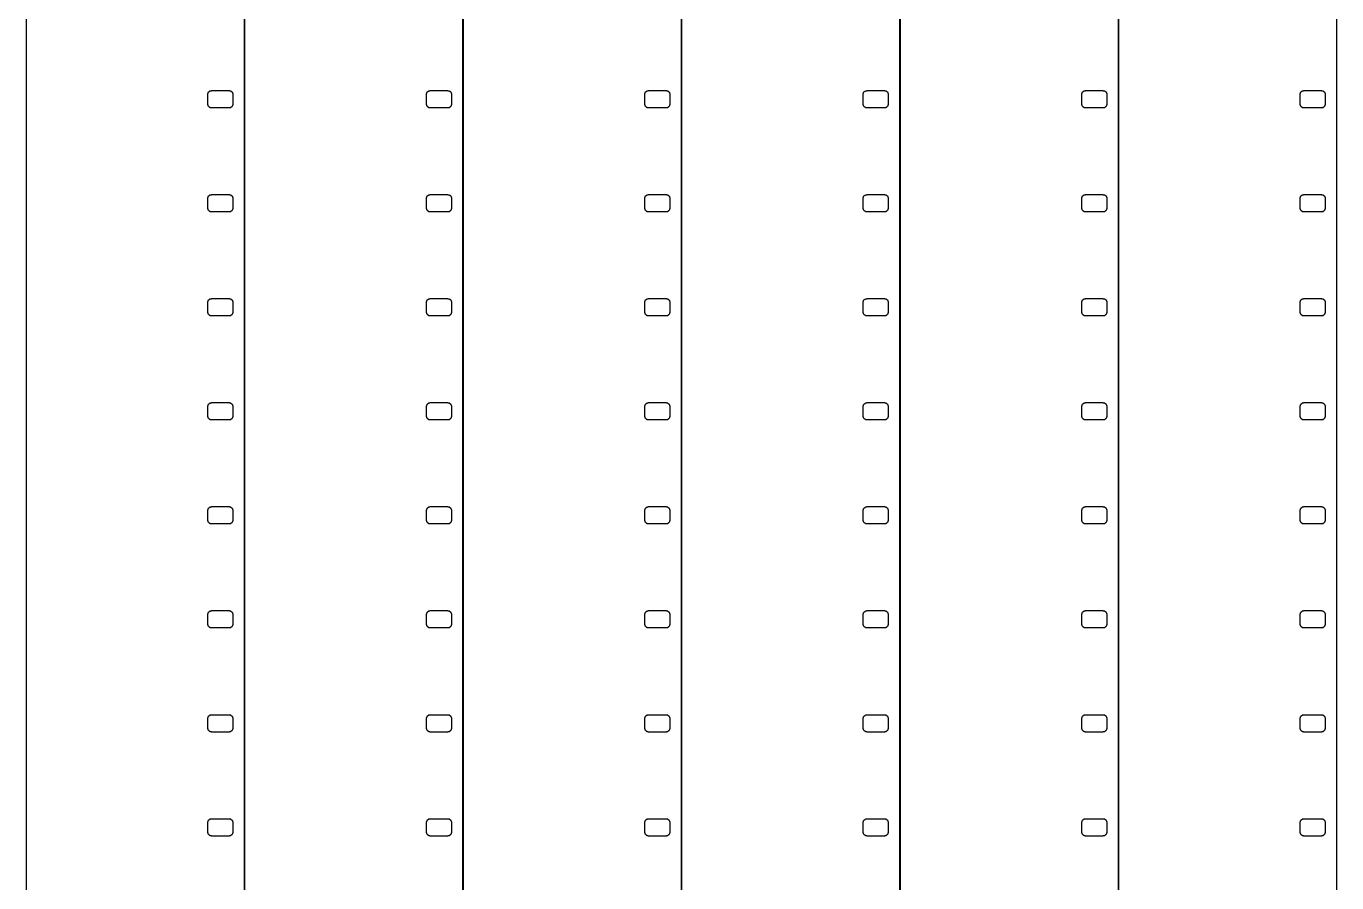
# Model space of a CAD drawing. Header units: metres. Extents: x -8 to 184, y -125 to 125.
# Drawn here: x -8 to 88, y 0 to 62.7 of the extents above; entities that cross this region are included whole.
import ezdxf

# ---------------------------------------------------------------- set-up
doc = ezdxf.new("R2010")
doc.units = ezdxf.units.M

msp = doc.modelspace()

# ---------------------------------------------------------------- linework, layer by layer
for p, q in [((-8, 125.482), (-8, -125.482)), ((8, -125.482), (8, 125.482)), ((8.00999, 125.482), (8.00999, -125.482)), ((24.01, -125.482), (24.01, 125.482)), ((24.02, 125.482), (24.02, -125.482)), ((40.02, -125.482), (40.02, 125.482)), ((40.03, 125.482), (40.03, -125.482)), ((56.03, -125.482), (56.03, 125.482)), ((56.04, 125.482), (56.04, -125.482)), ((72.04, -125.482), (72.04, 125.482)), ((72.05, 125.482), (72.05, -125.482)), ((88.05, -125.482), (88.05, 125.482)), ((5.321, 57.7825), (5.36874, 57.9294)), ((5.321, 57.0125), (5.321, 57.7825)), ((5.36874, 57.9294), (5.49374, 58.0203)), ((5.49374, 58.0203), (5.571, 58.0203)), ((5.571, 58.0203), (5.571, 58.0325)), ((5.571, 58.0325), (6.89999, 58.0325)), ((6.89999, 58.0325), (6.89999, 58.0203)), ((6.89999, 58.0203), (6.97725, 58.0203)), ((6.97725, 58.0203), (7.10225, 57.9294)), ((7.10225, 57.9294), (7.14999, 57.7825)), ((7.14999, 57.7825), (7.14999, 57.0125)), ((21.331, 57.7825), (21.3787, 57.9294)), ((21.331, 57.0125), (21.331, 57.7825)), ((21.3787, 57.9294), (21.5037, 58.0203)), ((21.5037, 58.0203), (21.581, 58.0203)), ((21.581, 58.0203), (21.581, 58.0325)), ((21.581, 58.0325), (22.91, 58.0325)), ((22.91, 58.0325), (22.91, 58.0203)), ((22.91, 58.0203), (22.9872, 58.0203)), ((22.9872, 58.0203), (23.1122, 57.9294)), ((23.1122, 57.9294), (23.16, 57.7825)), ((23.16, 57.7825), (23.16, 57.0125)), ((37.341, 57.7825), (37.3887, 57.9294)), ((37.341, 57.0125), (37.341, 57.7825)), ((37.3887, 57.9294), (37.5137, 58.0203)), ((37.5137, 58.0203), (37.591, 58.0203)), ((37.591, 58.0203), (37.591, 58.0325)), ((37.591, 58.0325), (38.92, 58.0325)), ((38.92, 58.0325), (38.92, 58.0203)), ((38.92, 58.0203), (38.9973, 58.0203)), ((38.9973, 58.0203), (39.1223, 57.9294)), ((39.1223, 57.9294), (39.17, 57.7825)), ((39.17, 57.7825), (39.17, 57.0125)), ((53.351, 57.7825), (53.3987, 57.9294)), ((53.351, 57.0125), (53.351, 57.7825)), ((53.3987, 57.9294), (53.5237, 58.0203)), ((53.5237, 58.0203), (53.601, 58.0203)), ((53.601, 58.0203), (53.601, 58.0325)), ((53.601, 58.0325), (54.93, 58.0325)), ((54.93, 58.0325), (54.93, 58.0203)), ((54.93, 58.0203), (55.0072, 58.0203)), ((55.0072, 58.0203), (55.1322, 57.9294)), ((55.1322, 57.9294), (55.18, 57.7825)), ((55.18, 57.7825), (55.18, 57.0125)), ((69.361, 57.7825), (69.4087, 57.9294)), ((69.361, 57.0125), (69.361, 57.7825)), ((69.4087, 57.9294), (69.5337, 58.0203)), ((69.5337, 58.0203), (69.611, 58.0203)), ((69.611, 58.0203), (69.611, 58.0325)), ((69.611, 58.0325), (70.94, 58.0325)), ((70.94, 58.0325), (70.94, 58.0203)), ((70.94, 58.0203), (71.0172, 58.0203)), ((71.0172, 58.0203), (71.1422, 57.9294)), ((71.1422, 57.9294), (71.19, 57.7825)), ((71.19, 57.7825), (71.19, 57.0125)), ((85.371, 57.7825), (85.4187, 57.9294)), ((85.371, 57.0125), (85.371, 57.7825)), ((85.4187, 57.9294), (85.5437, 58.0203)), ((85.5437, 58.0203), (85.621, 58.0203)), ((85.621, 58.0203), (85.621, 58.0325)), ((85.621, 58.0325), (86.95, 58.0325)), ((86.95, 58.0325), (86.95, 58.0203)), ((86.95, 58.0203), (87.0273, 58.0203)), ((87.0273, 58.0203), (87.1523, 57.9294)), ((87.1523, 57.9294), (87.2, 57.7825)), ((87.2, 57.7825), (87.2, 57.0125)), ((5.36874, 56.8656), (5.321, 57.0125)), ((5.49374, 56.7747), (5.36874, 56.8656)), ((5.571, 56.7747), (5.49374, 56.7747)), ((5.571, 56.7625), (5.571, 56.7747)), ((6.89999, 56.7625), (5.571, 56.7625)), ((6.97725, 56.7747), (6.89999, 56.7747)), ((6.89999, 56.7747), (6.89999, 56.7625)), ((7.10225, 56.8656), (6.97725, 56.7747)), ((7.14999, 57.0125), (7.10225, 56.8656)), ((21.3787, 56.8656), (21.331, 57.0125)), ((21.5037, 56.7747), (21.3787, 56.8656)), ((21.581, 56.7747), (21.5037, 56.7747)), ((21.581, 56.7625), (21.581, 56.7747)), ((22.91, 56.7625), (21.581, 56.7625)), ((22.9872, 56.7747), (22.91, 56.7747)), ((22.91, 56.7747), (22.91, 56.7625)), ((23.1122, 56.8656), (22.9872, 56.7747)), ((23.16, 57.0125), (23.1122, 56.8656)), ((37.3887, 56.8656), (37.341, 57.0125)), ((37.5137, 56.7747), (37.3887, 56.8656)), ((37.591, 56.7747), (37.5137, 56.7747)), ((37.591, 56.7625), (37.591, 56.7747)), ((38.92, 56.7625), (37.591, 56.7625)), ((38.9973, 56.7747), (38.92, 56.7747)), ((38.92, 56.7747), (38.92, 56.7625)), ((39.1223, 56.8656), (38.9973, 56.7747)), ((39.17, 57.0125), (39.1223, 56.8656)), ((53.3987, 56.8656), (53.351, 57.0125)), ((53.5237, 56.7747), (53.3987, 56.8656)), ((53.601, 56.7747), (53.5237, 56.7747)), ((53.601, 56.7625), (53.601, 56.7747)), ((54.93, 56.7625), (53.601, 56.7625)), ((55.0072, 56.7747), (54.93, 56.7747)), ((54.93, 56.7747), (54.93, 56.7625)), ((55.1322, 56.8656), (55.0072, 56.7747)), ((55.18, 57.0125), (55.1322, 56.8656)), ((69.4087, 56.8656), (69.361, 57.0125)), ((69.5337, 56.7747), (69.4087, 56.8656)), ((69.611, 56.7747), (69.5337, 56.7747)), ((69.611, 56.7625), (69.611, 56.7747)), ((70.94, 56.7625), (69.611, 56.7625)), ((71.0172, 56.7747), (70.94, 56.7747)), ((70.94, 56.7747), (70.94, 56.7625)), ((71.1422, 56.8656), (71.0172, 56.7747)), ((71.19, 57.0125), (71.1422, 56.8656)), ((85.4187, 56.8656), (85.371, 57.0125)), ((85.5437, 56.7747), (85.4187, 56.8656)), ((85.621, 56.7747), (85.5437, 56.7747)), ((85.621, 56.7625), (85.621, 56.7747)), ((86.95, 56.7625), (85.621, 56.7625)), ((87.0273, 56.7747), (86.95, 56.7747)), ((86.95, 56.7747), (86.95, 56.7625)), ((87.1523, 56.8656), (87.0273, 56.7747)), ((87.2, 57.0125), (87.1523, 56.8656)), ((5.321, 50.1625), (5.36874, 50.3094)), ((5.321, 49.3925), (5.321, 50.1625)), ((5.36874, 50.3094), (5.49374, 50.4003)), ((5.49374, 50.4003), (5.571, 50.4003)), ((5.571, 50.4003), (5.571, 50.4125)), ((5.571, 50.4125), (6.89999, 50.4125)), ((6.89999, 50.4125), (6.89999, 50.4003)), ((6.89999, 50.4003), (6.97725, 50.4003)), ((6.97725, 50.4003), (7.10225, 50.3094)), ((7.10225, 50.3094), (7.14999, 50.1625)), ((7.14999, 50.1625), (7.14999, 49.3925)), ((21.331, 50.1625), (21.3787, 50.3094)), ((21.331, 49.3925), (21.331, 50.1625)), ((21.3787, 50.3094), (21.5037, 50.4003)), ((21.5037, 50.4003), (21.581, 50.4003)), ((21.581, 50.4003), (21.581, 50.4125)), ((21.581, 50.4125), (22.91, 50.4125)), ((22.91, 50.4125), (22.91, 50.4003)), ((22.91, 50.4003), (22.9872, 50.4003)), ((22.9872, 50.4003), (23.1122, 50.3094)), ((23.1122, 50.3094), (23.16, 50.1625)), ((23.16, 50.1625), (23.16, 49.3925)), ((37.341, 50.1625), (37.3887, 50.3094)), ((37.341, 49.3925), (37.341, 50.1625)), ((37.3887, 50.3094), (37.5137, 50.4003)), ((37.5137, 50.4003), (37.591, 50.4003)), ((37.591, 50.4003), (37.591, 50.4125)), ((37.591, 50.4125), (38.92, 50.4125)), ((38.92, 50.4125), (38.92, 50.4003)), ((38.92, 50.4003), (38.9973, 50.4003)), ((38.9973, 50.4003), (39.1223, 50.3094)), ((39.1223, 50.3094), (39.17, 50.1625)), ((39.17, 50.1625), (39.17, 49.3925)), ((53.351, 50.1625), (53.3987, 50.3094)), ((53.351, 49.3925), (53.351, 50.1625)), ((53.3987, 50.3094), (53.5237, 50.4003)), ((53.5237, 50.4003), (53.601, 50.4003)), ((53.601, 50.4003), (53.601, 50.4125)), ((53.601, 50.4125), (54.93, 50.4125)), ((54.93, 50.4125), (54.93, 50.4003)), ((54.93, 50.4003), (55.0072, 50.4003)), ((55.0072, 50.4003), (55.1322, 50.3094)), ((55.1322, 50.3094), (55.18, 50.1625)), ((55.18, 50.1625), (55.18, 49.3925)), ((69.361, 50.1625), (69.4087, 50.3094)), ((69.361, 49.3925), (69.361, 50.1625)), ((69.4087, 50.3094), (69.5337, 50.4003)), ((69.5337, 50.4003), (69.611, 50.4003)), ((69.611, 50.4003), (69.611, 50.4125)), ((69.611, 50.4125), (70.94, 50.4125)), ((70.94, 50.4125), (70.94, 50.4003)), ((70.94, 50.4003), (71.0172, 50.4003)), ((71.0172, 50.4003), (71.1422, 50.3094)), ((71.1422, 50.3094), (71.19, 50.1625)), ((71.19, 50.1625), (71.19, 49.3925)), ((85.371, 50.1625), (85.4187, 50.3094)), ((85.371, 49.3925), (85.371, 50.1625)), ((85.4187, 50.3094), (85.5437, 50.4003)), ((85.5437, 50.4003), (85.621, 50.4003)), ((85.621, 50.4003), (85.621, 50.4125)), ((85.621, 50.4125), (86.95, 50.4125)), ((86.95, 50.4125), (86.95, 50.4003)), ((86.95, 50.4003), (87.0273, 50.4003)), ((87.0273, 50.4003), (87.1523, 50.3094)), ((87.1523, 50.3094), (87.2, 50.1625)), ((87.2, 50.1625), (87.2, 49.3925)), ((5.36874, 49.2455), (5.321, 49.3925)), ((5.49374, 49.1547), (5.36874, 49.2455)), ((5.571, 49.1547), (5.49374, 49.1547)), ((5.571, 49.1425), (5.571, 49.1547)), ((6.89999, 49.1425), (5.571, 49.1425)), ((6.97725, 49.1547), (6.89999, 49.1547)), ((6.89999, 49.1547), (6.89999, 49.1425)), ((7.10225, 49.2455), (6.97725, 49.1547)), ((7.14999, 49.3925), (7.10225, 49.2455)), ((21.3787, 49.2455), (21.331, 49.3925)), ((21.5037, 49.1547), (21.3787, 49.2455)), ((21.581, 49.1547), (21.5037, 49.1547)), ((21.581, 49.1425), (21.581, 49.1547)), ((22.91, 49.1425), (21.581, 49.1425)), ((22.9872, 49.1547), (22.91, 49.1547)), ((22.91, 49.1547), (22.91, 49.1425)), ((23.1122, 49.2455), (22.9872, 49.1547)), ((23.16, 49.3925), (23.1122, 49.2455)), ((37.3887, 49.2455), (37.341, 49.3925)), ((37.5137, 49.1547), (37.3887, 49.2455)), ((37.591, 49.1547), (37.5137, 49.1547)), ((37.591, 49.1425), (37.591, 49.1547)), ((38.92, 49.1425), (37.591, 49.1425)), ((38.9973, 49.1547), (38.92, 49.1547)), ((38.92, 49.1547), (38.92, 49.1425)), ((39.1223, 49.2455), (38.9973, 49.1547)), ((39.17, 49.3925), (39.1223, 49.2455)), ((53.3987, 49.2455), (53.351, 49.3925)), ((53.5237, 49.1547), (53.3987, 49.2455)), ((53.601, 49.1547), (53.5237, 49.1547)), ((53.601, 49.1425), (53.601, 49.1547)), ((54.93, 49.1425), (53.601, 49.1425)), ((55.0072, 49.1547), (54.93, 49.1547)), ((54.93, 49.1547), (54.93, 49.1425)), ((55.1322, 49.2455), (55.0072, 49.1547)), ((55.18, 49.3925), (55.1322, 49.2455)), ((69.4087, 49.2455), (69.361, 49.3925)), ((69.5337, 49.1547), (69.4087, 49.2455)), ((69.611, 49.1547), (69.5337, 49.1547)), ((69.611, 49.1425), (69.611, 49.1547)), ((70.94, 49.1425), (69.611, 49.1425)), ((71.0172, 49.1547), (70.94, 49.1547)), ((70.94, 49.1547), (70.94, 49.1425)), ((71.1422, 49.2455), (71.0172, 49.1547)), ((71.19, 49.3925), (71.1422, 49.2455)), ((85.4187, 49.2455), (85.371, 49.3925)), ((85.5437, 49.1547), (85.4187, 49.2455)), ((85.621, 49.1547), (85.5437, 49.1547)), ((85.621, 49.1425), (85.621, 49.1547)), ((86.95, 49.1425), (85.621, 49.1425)), ((87.0273, 49.1547), (86.95, 49.1547)), ((86.95, 49.1547), (86.95, 49.1425)), ((87.1523, 49.2455), (87.0273, 49.1547)), ((87.2, 49.3925), (87.1523, 49.2455)), ((5.321, 42.5425), (5.36874, 42.6894)), ((5.321, 41.7725), (5.321, 42.5425)), ((5.36874, 42.6894), (5.49374, 42.7803)), ((5.49374, 42.7803), (5.571, 42.7803)), ((5.571, 42.7803), (5.571, 42.7925)), ((5.571, 42.7925), (6.89999, 42.7925)), ((6.89999, 42.7925), (6.89999, 42.7803)), ((6.89999, 42.7803), (6.97725, 42.7803)), ((6.97725, 42.7803), (7.10225, 42.6894)), ((7.10225, 42.6894), (7.14999, 42.5425)), ((7.14999, 42.5425), (7.14999, 41.7725)), ((21.331, 42.5425), (21.3787, 42.6894)), ((21.331, 41.7725), (21.331, 42.5425)), ((21.3787, 42.6894), (21.5037, 42.7803)), ((21.5037, 42.7803), (21.581, 42.7803)), ((21.581, 42.7803), (21.581, 42.7925)), ((21.581, 42.7925), (22.91, 42.7925)), ((22.91, 42.7925), (22.91, 42.7803)), ((22.91, 42.7803), (22.9872, 42.7803)), ((22.9872, 42.7803), (23.1122, 42.6894)), ((23.1122, 42.6894), (23.16, 42.5425)), ((23.16, 42.5425), (23.16, 41.7725)), ((37.341, 42.5425), (37.3887, 42.6894)), ((37.341, 41.7725), (37.341, 42.5425)), ((37.3887, 42.6894), (37.5137, 42.7803)), ((37.5137, 42.7803), (37.591, 42.7803)), ((37.591, 42.7803), (37.591, 42.7925)), ((37.591, 42.7925), (38.92, 42.7925)), ((38.92, 42.7925), (38.92, 42.7803)), ((38.92, 42.7803), (38.9973, 42.7803)), ((38.9973, 42.7803), (39.1223, 42.6894)), ((39.1223, 42.6894), (39.17, 42.5425)), ((39.17, 42.5425), (39.17, 41.7725)), ((53.351, 42.5425), (53.3987, 42.6894)), ((53.351, 41.7725), (53.351, 42.5425)), ((53.3987, 42.6894), (53.5237, 42.7803)), ((53.5237, 42.7803), (53.601, 42.7803)), ((53.601, 42.7803), (53.601, 42.7925)), ((53.601, 42.7925), (54.93, 42.7925)), ((54.93, 42.7925), (54.93, 42.7803)), ((54.93, 42.7803), (55.0072, 42.7803)), ((55.0072, 42.7803), (55.1322, 42.6894)), ((55.1322, 42.6894), (55.18, 42.5425)), ((55.18, 42.5425), (55.18, 41.7725)), ((69.361, 42.5425), (69.4087, 42.6894)), ((69.361, 41.7725), (69.361, 42.5425)), ((69.4087, 42.6894), (69.5337, 42.7803)), ((69.5337, 42.7803), (69.611, 42.7803)), ((69.611, 42.7803), (69.611, 42.7925)), ((69.611, 42.7925), (70.94, 42.7925)), ((70.94, 42.7925), (70.94, 42.7803)), ((70.94, 42.7803), (71.0172, 42.7803)), ((71.0172, 42.7803), (71.1422, 42.6894)), ((71.1422, 42.6894), (71.19, 42.5425)), ((71.19, 42.5425), (71.19, 41.7725)), ((85.371, 42.5425), (85.4187, 42.6894)), ((85.371, 41.7725), (85.371, 42.5425)), ((85.4187, 42.6894), (85.5437, 42.7803)), ((85.5437, 42.7803), (85.621, 42.7803)), ((85.621, 42.7803), (85.621, 42.7925)), ((85.621, 42.7925), (86.95, 42.7925)), ((86.95, 42.7925), (86.95, 42.7803)), ((86.95, 42.7803), (87.0273, 42.7803)), ((87.0273, 42.7803), (87.1523, 42.6894)), ((87.1523, 42.6894), (87.2, 42.5425)), ((87.2, 42.5425), (87.2, 41.7725)), ((5.36874, 41.6255), (5.321, 41.7725)), ((5.49374, 41.5347), (5.36874, 41.6255)), ((5.571, 41.5347), (5.49374, 41.5347)), ((5.571, 41.5225), (5.571, 41.5347)), ((6.89999, 41.5225), (5.571, 41.5225)), ((6.97725, 41.5347), (6.89999, 41.5347)), ((6.89999, 41.5347), (6.89999, 41.5225)), ((7.10225, 41.6255), (6.97725, 41.5347)), ((7.14999, 41.7725), (7.10225, 41.6255)), ((21.3787, 41.6255), (21.331, 41.7725)), ((21.5037, 41.5347), (21.3787, 41.6255)), ((21.581, 41.5347), (21.5037, 41.5347)), ((21.581, 41.5225), (21.581, 41.5347)), ((22.91, 41.5225), (21.581, 41.5225)), ((22.9872, 41.5347), (22.91, 41.5347)), ((22.91, 41.5347), (22.91, 41.5225)), ((23.1122, 41.6255), (22.9872, 41.5347)), ((23.16, 41.7725), (23.1122, 41.6255)), ((37.3887, 41.6255), (37.341, 41.7725)), ((37.5137, 41.5347), (37.3887, 41.6255)), ((37.591, 41.5347), (37.5137, 41.5347)), ((37.591, 41.5225), (37.591, 41.5347)), ((38.92, 41.5225), (37.591, 41.5225)), ((38.9973, 41.5347), (38.92, 41.5347)), ((38.92, 41.5347), (38.92, 41.5225)), ((39.1223, 41.6255), (38.9973, 41.5347)), ((39.17, 41.7725), (39.1223, 41.6255)), ((53.3987, 41.6255), (53.351, 41.7725)), ((53.5237, 41.5347), (53.3987, 41.6255)), ((53.601, 41.5347), (53.5237, 41.5347)), ((53.601, 41.5225), (53.601, 41.5347)), ((54.93, 41.5225), (53.601, 41.5225)), ((55.0072, 41.5347), (54.93, 41.5347)), ((54.93, 41.5347), (54.93, 41.5225)), ((55.1322, 41.6255), (55.0072, 41.5347)), ((55.18, 41.7725), (55.1322, 41.6255)), ((69.4087, 41.6255), (69.361, 41.7725)), ((69.5337, 41.5347), (69.4087, 41.6255)), ((69.611, 41.5347), (69.5337, 41.5347)), ((69.611, 41.5225), (69.611, 41.5347)), ((70.94, 41.5225), (69.611, 41.5225)), ((71.0172, 41.5347), (70.94, 41.5347)), ((70.94, 41.5347), (70.94, 41.5225)), ((71.1422, 41.6255), (71.0172, 41.5347)), ((71.19, 41.7725), (71.1422, 41.6255)), ((85.4187, 41.6255), (85.371, 41.7725)), ((85.5437, 41.5347), (85.4187, 41.6255)), ((85.621, 41.5347), (85.5437, 41.5347)), ((85.621, 41.5225), (85.621, 41.5347)), ((86.95, 41.5225), (85.621, 41.5225)), ((87.0273, 41.5347), (86.95, 41.5347)), ((86.95, 41.5347), (86.95, 41.5225)), ((87.1523, 41.6255), (87.0273, 41.5347)), ((87.2, 41.7725), (87.1523, 41.6255)), ((5.321, 34.9225), (5.36874, 35.0694)), ((5.321, 34.1525), (5.321, 34.9225)), ((5.36874, 35.0694), (5.49374, 35.1603)), ((5.49374, 35.1603), (5.571, 35.1603)), ((5.571, 35.1603), (5.571, 35.1725)), ((5.571, 35.1725), (6.89999, 35.1725)), ((6.89999, 35.1725), (6.89999, 35.1603)), ((6.89999, 35.1603), (6.97725, 35.1603)), ((6.97725, 35.1603), (7.10225, 35.0694)), ((7.10225, 35.0694), (7.14999, 34.9225)), ((7.14999, 34.9225), (7.14999, 34.1525)), ((21.331, 34.9225), (21.3787, 35.0694)), ((21.331, 34.1525), (21.331, 34.9225)), ((21.3787, 35.0694), (21.5037, 35.1603)), ((21.5037, 35.1603), (21.581, 35.1603)), ((21.581, 35.1603), (21.581, 35.1725)), ((21.581, 35.1725), (22.91, 35.1725)), ((22.91, 35.1725), (22.91, 35.1603)), ((22.91, 35.1603), (22.9872, 35.1603)), ((22.9872, 35.1603), (23.1122, 35.0694)), ((23.1122, 35.0694), (23.16, 34.9225)), ((23.16, 34.9225), (23.16, 34.1525)), ((37.341, 34.9225), (37.3887, 35.0694)), ((37.341, 34.1525), (37.341, 34.9225)), ((37.3887, 35.0694), (37.5137, 35.1603)), ((37.5137, 35.1603), (37.591, 35.1603)), ((37.591, 35.1603), (37.591, 35.1725)), ((37.591, 35.1725), (38.92, 35.1725)), ((38.92, 35.1725), (38.92, 35.1603)), ((38.92, 35.1603), (38.9973, 35.1603)), ((38.9973, 35.1603), (39.1223, 35.0694)), ((39.1223, 35.0694), (39.17, 34.9225)), ((39.17, 34.9225), (39.17, 34.1525)), ((53.351, 34.9225), (53.3987, 35.0694)), ((53.351, 34.1525), (53.351, 34.9225)), ((53.3987, 35.0694), (53.5237, 35.1603)), ((53.5237, 35.1603), (53.601, 35.1603)), ((53.601, 35.1603), (53.601, 35.1725)), ((53.601, 35.1725), (54.93, 35.1725)), ((54.93, 35.1725), (54.93, 35.1603)), ((54.93, 35.1603), (55.0072, 35.1603)), ((55.0072, 35.1603), (55.1322, 35.0694)), ((55.1322, 35.0694), (55.18, 34.9225)), ((55.18, 34.9225), (55.18, 34.1525)), ((69.361, 34.9225), (69.4087, 35.0694)), ((69.361, 34.1525), (69.361, 34.9225)), ((69.4087, 35.0694), (69.5337, 35.1603)), ((69.5337, 35.1603), (69.611, 35.1603)), ((69.611, 35.1603), (69.611, 35.1725)), ((69.611, 35.1725), (70.94, 35.1725)), ((70.94, 35.1725), (70.94, 35.1603)), ((70.94, 35.1603), (71.0172, 35.1603)), ((71.0172, 35.1603), (71.1422, 35.0694)), ((71.1422, 35.0694), (71.19, 34.9225)), ((71.19, 34.9225), (71.19, 34.1525)), ((85.371, 34.9225), (85.4187, 35.0694)), ((85.371, 34.1525), (85.371, 34.9225)), ((85.4187, 35.0694), (85.5437, 35.1603)), ((85.5437, 35.1603), (85.621, 35.1603)), ((85.621, 35.1603), (85.621, 35.1725)), ((85.621, 35.1725), (86.95, 35.1725)), ((86.95, 35.1725), (86.95, 35.1603)), ((86.95, 35.1603), (87.0273, 35.1603)), ((87.0273, 35.1603), (87.1523, 35.0694)), ((87.1523, 35.0694), (87.2, 34.9225)), ((87.2, 34.9225), (87.2, 34.1525)), ((5.36874, 34.0056), (5.321, 34.1525)), ((5.49374, 33.9147), (5.36874, 34.0056)), ((5.571, 33.9147), (5.49374, 33.9147)), ((5.571, 33.9025), (5.571, 33.9147)), ((6.89999, 33.9025), (5.571, 33.9025)), ((6.97725, 33.9147), (6.89999, 33.9147)), ((6.89999, 33.9147), (6.89999, 33.9025)), ((7.10225, 34.0056), (6.97725, 33.9147)), ((7.14999, 34.1525), (7.10225, 34.0056)), ((21.3787, 34.0056), (21.331, 34.1525)), ((21.5037, 33.9147), (21.3787, 34.0056)), ((21.581, 33.9147), (21.5037, 33.9147)), ((21.581, 33.9025), (21.581, 33.9147)), ((22.91, 33.9025), (21.581, 33.9025)), ((22.9872, 33.9147), (22.91, 33.9147)), ((22.91, 33.9147), (22.91, 33.9025)), ((23.1122, 34.0056), (22.9872, 33.9147)), ((23.16, 34.1525), (23.1122, 34.0056)), ((37.3887, 34.0056), (37.341, 34.1525)), ((37.5137, 33.9147), (37.3887, 34.0056)), ((37.591, 33.9147), (37.5137, 33.9147)), ((37.591, 33.9025), (37.591, 33.9147)), ((38.92, 33.9025), (37.591, 33.9025)), ((38.9973, 33.9147), (38.92, 33.9147)), ((38.92, 33.9147), (38.92, 33.9025)), ((39.1223, 34.0056), (38.9973, 33.9147)), ((39.17, 34.1525), (39.1223, 34.0056)), ((53.3987, 34.0056), (53.351, 34.1525)), ((53.5237, 33.9147), (53.3987, 34.0056)), ((53.601, 33.9147), (53.5237, 33.9147)), ((53.601, 33.9025), (53.601, 33.9147)), ((54.93, 33.9025), (53.601, 33.9025)), ((55.0072, 33.9147), (54.93, 33.9147)), ((54.93, 33.9147), (54.93, 33.9025)), ((55.1322, 34.0056), (55.0072, 33.9147)), ((55.18, 34.1525), (55.1322, 34.0056)), ((69.4087, 34.0056), (69.361, 34.1525)), ((69.5337, 33.9147), (69.4087, 34.0056)), ((69.611, 33.9147), (69.5337, 33.9147)), ((69.611, 33.9025), (69.611, 33.9147)), ((70.94, 33.9025), (69.611, 33.9025)), ((71.0172, 33.9147), (70.94, 33.9147)), ((70.94, 33.9147), (70.94, 33.9025)), ((71.1422, 34.0056), (71.0172, 33.9147)), ((71.19, 34.1525), (71.1422, 34.0056)), ((85.4187, 34.0056), (85.371, 34.1525)), ((85.5437, 33.9147), (85.4187, 34.0056)), ((85.621, 33.9147), (85.5437, 33.9147)), ((85.621, 33.9025), (85.621, 33.9147)), ((86.95, 33.9025), (85.621, 33.9025)), ((87.0273, 33.9147), (86.95, 33.9147)), ((86.95, 33.9147), (86.95, 33.9025)), ((87.1523, 34.0056), (87.0273, 33.9147)), ((87.2, 34.1525), (87.1523, 34.0056)), ((5.321, 27.3025), (5.36874, 27.4494)), ((5.321, 26.5325), (5.321, 27.3025)), ((5.36874, 27.4494), (5.49374, 27.5403)), ((5.49374, 27.5403), (5.571, 27.5403)), ((5.571, 27.5403), (5.571, 27.5525)), ((5.571, 27.5525), (6.89999, 27.5525)), ((6.89999, 27.5525), (6.89999, 27.5403)), ((6.89999, 27.5403), (6.97725, 27.5403)), ((6.97725, 27.5403), (7.10225, 27.4494)), ((7.10225, 27.4494), (7.14999, 27.3025)), ((7.14999, 27.3025), (7.14999, 26.5325)), ((21.331, 27.3025), (21.3787, 27.4494)), ((21.331, 26.5325), (21.331, 27.3025)), ((21.3787, 27.4494), (21.5037, 27.5403)), ((21.5037, 27.5403), (21.581, 27.5403)), ((21.581, 27.5403), (21.581, 27.5525)), ((21.581, 27.5525), (22.91, 27.5525)), ((22.91, 27.5525), (22.91, 27.5403)), ((22.91, 27.5403), (22.9872, 27.5403)), ((22.9872, 27.5403), (23.1122, 27.4494)), ((23.1122, 27.4494), (23.16, 27.3025)), ((23.16, 27.3025), (23.16, 26.5325)), ((37.341, 27.3025), (37.3887, 27.4494)), ((37.341, 26.5325), (37.341, 27.3025)), ((37.3887, 27.4494), (37.5137, 27.5403)), ((37.5137, 27.5403), (37.591, 27.5403)), ((37.591, 27.5403), (37.591, 27.5525)), ((37.591, 27.5525), (38.92, 27.5525)), ((38.92, 27.5525), (38.92, 27.5403)), ((38.92, 27.5403), (38.9973, 27.5403)), ((38.9973, 27.5403), (39.1223, 27.4494)), ((39.1223, 27.4494), (39.17, 27.3025)), ((39.17, 27.3025), (39.17, 26.5325)), ((53.351, 27.3025), (53.3987, 27.4494)), ((53.351, 26.5325), (53.351, 27.3025)), ((53.3987, 27.4494), (53.5237, 27.5403)), ((53.5237, 27.5403), (53.601, 27.5403)), ((53.601, 27.5403), (53.601, 27.5525)), ((53.601, 27.5525), (54.93, 27.5525)), ((54.93, 27.5525), (54.93, 27.5403)), ((54.93, 27.5403), (55.0072, 27.5403)), ((55.0072, 27.5403), (55.1322, 27.4494)), ((55.1322, 27.4494), (55.18, 27.3025)), ((55.18, 27.3025), (55.18, 26.5325)), ((69.361, 27.3025), (69.4087, 27.4494)), ((69.361, 26.5325), (69.361, 27.3025)), ((69.4087, 27.4494), (69.5337, 27.5403)), ((69.5337, 27.5403), (69.611, 27.5403)), ((69.611, 27.5403), (69.611, 27.5525)), ((69.611, 27.5525), (70.94, 27.5525)), ((70.94, 27.5525), (70.94, 27.5403)), ((70.94, 27.5403), (71.0172, 27.5403)), ((71.0172, 27.5403), (71.1422, 27.4494)), ((71.1422, 27.4494), (71.19, 27.3025)), ((71.19, 27.3025), (71.19, 26.5325)), ((85.371, 27.3025), (85.4187, 27.4494)), ((85.371, 26.5325), (85.371, 27.3025)), ((85.4187, 27.4494), (85.5437, 27.5403)), ((85.5437, 27.5403), (85.621, 27.5403)), ((85.621, 27.5403), (85.621, 27.5525)), ((85.621, 27.5525), (86.95, 27.5525)), ((86.95, 27.5525), (86.95, 27.5403)), ((86.95, 27.5403), (87.0273, 27.5403)), ((87.0273, 27.5403), (87.1523, 27.4494)), ((87.1523, 27.4494), (87.2, 27.3025)), ((87.2, 27.3025), (87.2, 26.5325)), ((5.36874, 26.3855), (5.321, 26.5325)), ((5.49374, 26.2947), (5.36874, 26.3855)), ((5.571, 26.2947), (5.49374, 26.2947)), ((5.571, 26.2825), (5.571, 26.2947)), ((6.89999, 26.2825), (5.571, 26.2825)), ((6.97725, 26.2947), (6.89999, 26.2947)), ((6.89999, 26.2947), (6.89999, 26.2825)), ((7.10225, 26.3855), (6.97725, 26.2947)), ((7.14999, 26.5325), (7.10225, 26.3855)), ((21.3787, 26.3855), (21.331, 26.5325)), ((21.5037, 26.2947), (21.3787, 26.3855)), ((21.581, 26.2947), (21.5037, 26.2947)), ((21.581, 26.2825), (21.581, 26.2947)), ((22.91, 26.2825), (21.581, 26.2825)), ((22.9872, 26.2947), (22.91, 26.2947)), ((22.91, 26.2947), (22.91, 26.2825)), ((23.1122, 26.3855), (22.9872, 26.2947)), ((23.16, 26.5325), (23.1122, 26.3855)), ((37.3887, 26.3855), (37.341, 26.5325)), ((37.5137, 26.2947), (37.3887, 26.3855)), ((37.591, 26.2947), (37.5137, 26.2947)), ((37.591, 26.2825), (37.591, 26.2947)), ((38.92, 26.2825), (37.591, 26.2825)), ((38.9973, 26.2947), (38.92, 26.2947)), ((38.92, 26.2947), (38.92, 26.2825)), ((39.1223, 26.3855), (38.9973, 26.2947)), ((39.17, 26.5325), (39.1223, 26.3855)), ((53.3987, 26.3855), (53.351, 26.5325)), ((53.5237, 26.2947), (53.3987, 26.3855)), ((53.601, 26.2947), (53.5237, 26.2947)), ((53.601, 26.2825), (53.601, 26.2947)), ((54.93, 26.2825), (53.601, 26.2825)), ((55.0072, 26.2947), (54.93, 26.2947)), ((54.93, 26.2947), (54.93, 26.2825)), ((55.1322, 26.3855), (55.0072, 26.2947)), ((55.18, 26.5325), (55.1322, 26.3855)), ((69.4087, 26.3855), (69.361, 26.5325)), ((69.5337, 26.2947), (69.4087, 26.3855)), ((69.611, 26.2947), (69.5337, 26.2947)), ((69.611, 26.2825), (69.611, 26.2947)), ((70.94, 26.2825), (69.611, 26.2825)), ((71.0172, 26.2947), (70.94, 26.2947)), ((70.94, 26.2947), (70.94, 26.2825)), ((71.1422, 26.3855), (71.0172, 26.2947)), ((71.19, 26.5325), (71.1422, 26.3855)), ((85.4187, 26.3855), (85.371, 26.5325)), ((85.5437, 26.2947), (85.4187, 26.3855)), ((85.621, 26.2947), (85.5437, 26.2947)), ((85.621, 26.2825), (85.621, 26.2947)), ((86.95, 26.2825), (85.621, 26.2825)), ((87.0273, 26.2947), (86.95, 26.2947)), ((86.95, 26.2947), (86.95, 26.2825)), ((87.1523, 26.3855), (87.0273, 26.2947)), ((87.2, 26.5325), (87.1523, 26.3855)), ((5.321, 19.6825), (5.36874, 19.8294)), ((5.321, 18.9125), (5.321, 19.6825)), ((5.36874, 19.8294), (5.49374, 19.9203)), ((5.49374, 19.9203), (5.571, 19.9203)), ((5.571, 19.9203), (5.571, 19.9325)), ((5.571, 19.9325), (6.89999, 19.9325)), ((6.89999, 19.9325), (6.89999, 19.9203)), ((6.89999, 19.9203), (6.97725, 19.9203)), ((6.97725, 19.9203), (7.10225, 19.8294)), ((7.10225, 19.8294), (7.14999, 19.6825)), ((7.14999, 19.6825), (7.14999, 18.9125)), ((21.331, 19.6825), (21.3787, 19.8294)), ((21.331, 18.9125), (21.331, 19.6825)), ((21.3787, 19.8294), (21.5037, 19.9203)), ((21.5037, 19.9203), (21.581, 19.9203)), ((21.581, 19.9203), (21.581, 19.9325)), ((21.581, 19.9325), (22.91, 19.9325)), ((22.91, 19.9325), (22.91, 19.9203)), ((22.91, 19.9203), (22.9872, 19.9203)), ((22.9872, 19.9203), (23.1122, 19.8294)), ((23.1122, 19.8294), (23.16, 19.6825)), ((23.16, 19.6825), (23.16, 18.9125)), ((37.341, 19.6825), (37.3887, 19.8294)), ((37.341, 18.9125), (37.341, 19.6825)), ((37.3887, 19.8294), (37.5137, 19.9203)), ((37.5137, 19.9203), (37.591, 19.9203)), ((37.591, 19.9203), (37.591, 19.9325)), ((37.591, 19.9325), (38.92, 19.9325)), ((38.92, 19.9325), (38.92, 19.9203)), ((38.92, 19.9203), (38.9973, 19.9203)), ((38.9973, 19.9203), (39.1223, 19.8294)), ((39.1223, 19.8294), (39.17, 19.6825)), ((39.17, 19.6825), (39.17, 18.9125)), ((53.351, 19.6825), (53.3987, 19.8294)), ((53.351, 18.9125), (53.351, 19.6825)), ((53.3987, 19.8294), (53.5237, 19.9203)), ((53.5237, 19.9203), (53.601, 19.9203)), ((53.601, 19.9203), (53.601, 19.9325)), ((53.601, 19.9325), (54.93, 19.9325)), ((54.93, 19.9325), (54.93, 19.9203)), ((54.93, 19.9203), (55.0072, 19.9203)), ((55.0072, 19.9203), (55.1322, 19.8294)), ((55.1322, 19.8294), (55.18, 19.6825)), ((55.18, 19.6825), (55.18, 18.9125)), ((69.361, 19.6825), (69.4087, 19.8294)), ((69.361, 18.9125), (69.361, 19.6825)), ((69.4087, 19.8294), (69.5337, 19.9203)), ((69.5337, 19.9203), (69.611, 19.9203)), ((69.611, 19.9203), (69.611, 19.9325)), ((69.611, 19.9325), (70.94, 19.9325)), ((70.94, 19.9325), (70.94, 19.9203)), ((70.94, 19.9203), (71.0172, 19.9203)), ((71.0172, 19.9203), (71.1422, 19.8294)), ((71.1422, 19.8294), (71.19, 19.6825)), ((71.19, 19.6825), (71.19, 18.9125)), ((85.371, 19.6825), (85.4187, 19.8294)), ((85.371, 18.9125), (85.371, 19.6825)), ((85.4187, 19.8294), (85.5437, 19.9203)), ((85.5437, 19.9203), (85.621, 19.9203)), ((85.621, 19.9203), (85.621, 19.9325)), ((85.621, 19.9325), (86.95, 19.9325)), ((86.95, 19.9325), (86.95, 19.9203)), ((86.95, 19.9203), (87.0273, 19.9203)), ((87.0273, 19.9203), (87.1523, 19.8294)), ((87.1523, 19.8294), (87.2, 19.6825)), ((87.2, 19.6825), (87.2, 18.9125)), ((5.36874, 18.7655), (5.321, 18.9125)), ((5.49374, 18.6747), (5.36874, 18.7655)), ((5.571, 18.6747), (5.49374, 18.6747)), ((5.571, 18.6625), (5.571, 18.6747)), ((6.89999, 18.6625), (5.571, 18.6625)), ((6.97725, 18.6747), (6.89999, 18.6747)), ((6.89999, 18.6747), (6.89999, 18.6625)), ((7.10225, 18.7655), (6.97725, 18.6747)), ((7.14999, 18.9125), (7.10225, 18.7655)), ((21.3787, 18.7655), (21.331, 18.9125)), ((21.5037, 18.6747), (21.3787, 18.7655)), ((21.581, 18.6747), (21.5037, 18.6747)), ((21.581, 18.6625), (21.581, 18.6747)), ((22.91, 18.6625), (21.581, 18.6625)), ((22.9872, 18.6747), (22.91, 18.6747)), ((22.91, 18.6747), (22.91, 18.6625)), ((23.1122, 18.7655), (22.9872, 18.6747)), ((23.16, 18.9125), (23.1122, 18.7655)), ((37.3887, 18.7655), (37.341, 18.9125)), ((37.5137, 18.6747), (37.3887, 18.7655)), ((37.591, 18.6747), (37.5137, 18.6747)), ((37.591, 18.6625), (37.591, 18.6747)), ((38.92, 18.6625), (37.591, 18.6625)), ((38.9973, 18.6747), (38.92, 18.6747)), ((38.92, 18.6747), (38.92, 18.6625)), ((39.1223, 18.7655), (38.9973, 18.6747)), ((39.17, 18.9125), (39.1223, 18.7655)), ((53.3987, 18.7655), (53.351, 18.9125)), ((53.5237, 18.6747), (53.3987, 18.7655)), ((53.601, 18.6747), (53.5237, 18.6747)), ((53.601, 18.6625), (53.601, 18.6747)), ((54.93, 18.6625), (53.601, 18.6625)), ((55.0072, 18.6747), (54.93, 18.6747)), ((54.93, 18.6747), (54.93, 18.6625)), ((55.1322, 18.7655), (55.0072, 18.6747)), ((55.18, 18.9125), (55.1322, 18.7655)), ((69.4087, 18.7655), (69.361, 18.9125)), ((69.5337, 18.6747), (69.4087, 18.7655)), ((69.611, 18.6747), (69.5337, 18.6747)), ((69.611, 18.6625), (69.611, 18.6747)), ((70.94, 18.6625), (69.611, 18.6625)), ((71.0172, 18.6747), (70.94, 18.6747)), ((70.94, 18.6747), (70.94, 18.6625)), ((71.1422, 18.7655), (71.0172, 18.6747)), ((71.19, 18.9125), (71.1422, 18.7655)), ((85.4187, 18.7655), (85.371, 18.9125)), ((85.5437, 18.6747), (85.4187, 18.7655)), ((85.621, 18.6747), (85.5437, 18.6747)), ((85.621, 18.6625), (85.621, 18.6747)), ((86.95, 18.6625), (85.621, 18.6625)), ((87.0273, 18.6747), (86.95, 18.6747)), ((86.95, 18.6747), (86.95, 18.6625)), ((87.1523, 18.7655), (87.0273, 18.6747)), ((87.2, 18.9125), (87.1523, 18.7655)), ((5.321, 12.0625), (5.36874, 12.2094)), ((5.321, 11.2925), (5.321, 12.0625)), ((5.36874, 12.2094), (5.49374, 12.3003)), ((5.49374, 12.3003), (5.571, 12.3003)), ((5.571, 12.3003), (5.571, 12.3125)), ((5.571, 12.3125), (6.89999, 12.3125)), ((6.89999, 12.3125), (6.89999, 12.3003)), ((6.89999, 12.3003), (6.97725, 12.3003)), ((6.97725, 12.3003), (7.10225, 12.2094)), ((7.10225, 12.2094), (7.14999, 12.0625)), ((7.14999, 12.0625), (7.14999, 11.2925)), ((21.331, 12.0625), (21.3787, 12.2094)), ((21.331, 11.2925), (21.331, 12.0625)), ((21.3787, 12.2094), (21.5037, 12.3003)), ((21.5037, 12.3003), (21.581, 12.3003)), ((21.581, 12.3003), (21.581, 12.3125)), ((21.581, 12.3125), (22.91, 12.3125)), ((22.91, 12.3125), (22.91, 12.3003)), ((22.91, 12.3003), (22.9872, 12.3003)), ((22.9872, 12.3003), (23.1122, 12.2094)), ((23.1122, 12.2094), (23.16, 12.0625)), ((23.16, 12.0625), (23.16, 11.2925)), ((37.341, 12.0625), (37.3887, 12.2094)), ((37.341, 11.2925), (37.341, 12.0625)), ((37.3887, 12.2094), (37.5137, 12.3003)), ((37.5137, 12.3003), (37.591, 12.3003)), ((37.591, 12.3003), (37.591, 12.3125)), ((37.591, 12.3125), (38.92, 12.3125)), ((38.92, 12.3125), (38.92, 12.3003)), ((38.92, 12.3003), (38.9973, 12.3003)), ((38.9973, 12.3003), (39.1223, 12.2094)), ((39.1223, 12.2094), (39.17, 12.0625)), ((39.17, 12.0625), (39.17, 11.2925)), ((53.351, 12.0625), (53.3987, 12.2094)), ((53.351, 11.2925), (53.351, 12.0625)), ((53.3987, 12.2094), (53.5237, 12.3003)), ((53.5237, 12.3003), (53.601, 12.3003)), ((53.601, 12.3003), (53.601, 12.3125)), ((53.601, 12.3125), (54.93, 12.3125)), ((54.93, 12.3125), (54.93, 12.3003)), ((54.93, 12.3003), (55.0072, 12.3003)), ((55.0072, 12.3003), (55.1322, 12.2094)), ((55.1322, 12.2094), (55.18, 12.0625)), ((55.18, 12.0625), (55.18, 11.2925)), ((69.361, 12.0625), (69.4087, 12.2094)), ((69.361, 11.2925), (69.361, 12.0625)), ((69.4087, 12.2094), (69.5337, 12.3003)), ((69.5337, 12.3003), (69.611, 12.3003)), ((69.611, 12.3003), (69.611, 12.3125)), ((69.611, 12.3125), (70.94, 12.3125)), ((70.94, 12.3125), (70.94, 12.3003)), ((70.94, 12.3003), (71.0172, 12.3003)), ((71.0172, 12.3003), (71.1422, 12.2094)), ((71.1422, 12.2094), (71.19, 12.0625)), ((71.19, 12.0625), (71.19, 11.2925)), ((85.371, 12.0625), (85.4187, 12.2094)), ((85.371, 11.2925), (85.371, 12.0625)), ((85.4187, 12.2094), (85.5437, 12.3003)), ((85.5437, 12.3003), (85.621, 12.3003)), ((85.621, 12.3003), (85.621, 12.3125)), ((85.621, 12.3125), (86.95, 12.3125)), ((86.95, 12.3125), (86.95, 12.3003)), ((86.95, 12.3003), (87.0273, 12.3003)), ((87.0273, 12.3003), (87.1523, 12.2094)), ((87.1523, 12.2094), (87.2, 12.0625)), ((87.2, 12.0625), (87.2, 11.2925)), ((5.36874, 11.1456), (5.321, 11.2925)), ((5.49374, 11.0547), (5.36874, 11.1456)), ((5.571, 11.0547), (5.49374, 11.0547)), ((5.571, 11.0425), (5.571, 11.0547)), ((6.89999, 11.0425), (5.571, 11.0425)), ((6.97725, 11.0547), (6.89999, 11.0547)), ((6.89999, 11.0547), (6.89999, 11.0425)), ((7.10225, 11.1456), (6.97725, 11.0547)), ((7.14999, 11.2925), (7.10225, 11.1456)), ((21.3787, 11.1456), (21.331, 11.2925)), ((21.5037, 11.0547), (21.3787, 11.1456)), ((21.581, 11.0547), (21.5037, 11.0547)), ((21.581, 11.0425), (21.581, 11.0547)), ((22.91, 11.0425), (21.581, 11.0425)), ((22.9872, 11.0547), (22.91, 11.0547)), ((22.91, 11.0547), (22.91, 11.0425)), ((23.1122, 11.1456), (22.9872, 11.0547)), ((23.16, 11.2925), (23.1122, 11.1456)), ((37.3887, 11.1456), (37.341, 11.2925)), ((37.5137, 11.0547), (37.3887, 11.1456)), ((37.591, 11.0547), (37.5137, 11.0547)), ((37.591, 11.0425), (37.591, 11.0547)), ((38.92, 11.0425), (37.591, 11.0425)), ((38.9973, 11.0547), (38.92, 11.0547)), ((38.92, 11.0547), (38.92, 11.0425)), ((39.1223, 11.1456), (38.9973, 11.0547)), ((39.17, 11.2925), (39.1223, 11.1456)), ((53.3987, 11.1456), (53.351, 11.2925)), ((53.5237, 11.0547), (53.3987, 11.1456)), ((53.601, 11.0547), (53.5237, 11.0547)), ((53.601, 11.0425), (53.601, 11.0547)), ((54.93, 11.0425), (53.601, 11.0425)), ((55.0072, 11.0547), (54.93, 11.0547)), ((54.93, 11.0547), (54.93, 11.0425)), ((55.1322, 11.1456), (55.0072, 11.0547)), ((55.18, 11.2925), (55.1322, 11.1456)), ((69.4087, 11.1456), (69.361, 11.2925)), ((69.5337, 11.0547), (69.4087, 11.1456)), ((69.611, 11.0547), (69.5337, 11.0547)), ((69.611, 11.0425), (69.611, 11.0547)), ((70.94, 11.0425), (69.611, 11.0425)), ((71.0172, 11.0547), (70.94, 11.0547)), ((70.94, 11.0547), (70.94, 11.0425)), ((71.1422, 11.1456), (71.0172, 11.0547)), ((71.19, 11.2925), (71.1422, 11.1456)), ((85.4187, 11.1456), (85.371, 11.2925)), ((85.5437, 11.0547), (85.4187, 11.1456)), ((85.621, 11.0547), (85.5437, 11.0547)), ((85.621, 11.0425), (85.621, 11.0547)), ((86.95, 11.0425), (85.621, 11.0425)), ((87.0273, 11.0547), (86.95, 11.0547)), ((86.95, 11.0547), (86.95, 11.0425)), ((87.1523, 11.1456), (87.0273, 11.0547)), ((87.2, 11.2925), (87.1523, 11.1456)), ((5.321, 4.44249), (5.36874, 4.58943)), ((5.321, 3.6725), (5.321, 4.44249)), ((5.36874, 4.58943), (5.49374, 4.68025)), ((5.49374, 4.68025), (5.571, 4.68025)), ((5.571, 4.68025), (5.571, 4.69249)), ((5.571, 4.69249), (6.89999, 4.69249)), ((6.89999, 4.69249), (6.89999, 4.68025)), ((6.89999, 4.68025), (6.97725, 4.68025)), ((6.97725, 4.68025), (7.10225, 4.58943)), ((7.10225, 4.58943), (7.14999, 4.44249)), ((7.14999, 4.44249), (7.14999, 3.6725)), ((21.331, 4.44249), (21.3787, 4.58943)), ((21.331, 3.6725), (21.331, 4.44249)), ((21.3787, 4.58943), (21.5037, 4.68025)), ((21.5037, 4.68025), (21.581, 4.68025)), ((21.581, 4.68025), (21.581, 4.69249)), ((21.581, 4.69249), (22.91, 4.69249)), ((22.91, 4.69249), (22.91, 4.68025)), ((22.91, 4.68025), (22.9872, 4.68025)), ((22.9872, 4.68025), (23.1122, 4.58943)), ((23.1122, 4.58943), (23.16, 4.44249)), ((23.16, 4.44249), (23.16, 3.6725)), ((37.341, 4.44249), (37.3887, 4.58943)), ((37.341, 3.6725), (37.341, 4.44249)), ((37.3887, 4.58943), (37.5137, 4.68025)), ((37.5137, 4.68025), (37.591, 4.68025)), ((37.591, 4.68025), (37.591, 4.69249)), ((37.591, 4.69249), (38.92, 4.69249)), ((38.92, 4.69249), (38.92, 4.68025)), ((38.92, 4.68025), (38.9973, 4.68025)), ((38.9973, 4.68025), (39.1223, 4.58943)), ((39.1223, 4.58943), (39.17, 4.44249)), ((39.17, 4.44249), (39.17, 3.6725)), ((53.351, 4.44249), (53.3987, 4.58943)), ((53.351, 3.6725), (53.351, 4.44249)), ((53.3987, 4.58943), (53.5237, 4.68025)), ((53.5237, 4.68025), (53.601, 4.68025)), ((53.601, 4.68025), (53.601, 4.69249)), ((53.601, 4.69249), (54.93, 4.69249)), ((54.93, 4.69249), (54.93, 4.68025)), ((54.93, 4.68025), (55.0072, 4.68025)), ((55.0072, 4.68025), (55.1322, 4.58943)), ((55.1322, 4.58943), (55.18, 4.44249)), ((55.18, 4.44249), (55.18, 3.6725)), ((69.361, 4.44249), (69.4087, 4.58943)), ((69.361, 3.6725), (69.361, 4.44249)), ((69.4087, 4.58943), (69.5337, 4.68025)), ((69.5337, 4.68025), (69.611, 4.68025)), ((69.611, 4.68025), (69.611, 4.69249)), ((69.611, 4.69249), (70.94, 4.69249)), ((70.94, 4.69249), (70.94, 4.68025)), ((70.94, 4.68025), (71.0172, 4.68025)), ((71.0172, 4.68025), (71.1422, 4.58943)), ((71.1422, 4.58943), (71.19, 4.44249)), ((71.19, 4.44249), (71.19, 3.6725)), ((85.371, 4.44249), (85.4187, 4.58943)), ((85.371, 3.6725), (85.371, 4.44249)), ((85.4187, 4.58943), (85.5437, 4.68025)), ((85.5437, 4.68025), (85.621, 4.68025)), ((85.621, 4.68025), (85.621, 4.69249)), ((85.621, 4.69249), (86.95, 4.69249)), ((86.95, 4.69249), (86.95, 4.68025)), ((86.95, 4.68025), (87.0273, 4.68025)), ((87.0273, 4.68025), (87.1523, 4.58943)), ((87.1523, 4.58943), (87.2, 4.44249)), ((87.2, 4.44249), (87.2, 3.6725)), ((5.36874, 3.52554), (5.321, 3.6725)), ((5.49374, 3.43472), (5.36874, 3.52554)), ((5.571, 3.43472), (5.49374, 3.43472)), ((5.571, 3.4225), (5.571, 3.43472)), ((6.89999, 3.4225), (5.571, 3.4225)), ((6.97725, 3.43472), (6.89999, 3.43472)), ((6.89999, 3.43472), (6.89999, 3.4225)), ((7.10225, 3.52554), (6.97725, 3.43472)), ((7.14999, 3.6725), (7.10225, 3.52554)), ((21.3787, 3.52554), (21.331, 3.6725)), ((21.5037, 3.43472), (21.3787, 3.52554)), ((21.581, 3.43472), (21.5037, 3.43472)), ((21.581, 3.4225), (21.581, 3.43472)), ((22.91, 3.4225), (21.581, 3.4225)), ((22.9872, 3.43472), (22.91, 3.43472)), ((22.91, 3.43472), (22.91, 3.4225)), ((23.1122, 3.52554), (22.9872, 3.43472)), ((23.16, 3.6725), (23.1122, 3.52554)), ((37.3887, 3.52554), (37.341, 3.6725)), ((37.5137, 3.43472), (37.3887, 3.52554)), ((37.591, 3.43472), (37.5137, 3.43472)), ((37.591, 3.4225), (37.591, 3.43472)), ((38.92, 3.4225), (37.591, 3.4225)), ((38.9973, 3.43472), (38.92, 3.43472)), ((38.92, 3.43472), (38.92, 3.4225)), ((39.1223, 3.52554), (38.9973, 3.43472)), ((39.17, 3.6725), (39.1223, 3.52554)), ((53.3987, 3.52554), (53.351, 3.6725)), ((53.5237, 3.43472), (53.3987, 3.52554)), ((53.601, 3.43472), (53.5237, 3.43472)), ((53.601, 3.4225), (53.601, 3.43472)), ((54.93, 3.4225), (53.601, 3.4225)), ((55.0072, 3.43472), (54.93, 3.43472)), ((54.93, 3.43472), (54.93, 3.4225)), ((55.1322, 3.52554), (55.0072, 3.43472)), ((55.18, 3.6725), (55.1322, 3.52554)), ((69.4087, 3.52554), (69.361, 3.6725)), ((69.5337, 3.43472), (69.4087, 3.52554)), ((69.611, 3.43472), (69.5337, 3.43472)), ((69.611, 3.4225), (69.611, 3.43472)), ((70.94, 3.4225), (69.611, 3.4225)), ((71.0172, 3.43472), (70.94, 3.43472)), ((70.94, 3.43472), (70.94, 3.4225)), ((71.1422, 3.52554), (71.0172, 3.43472)), ((71.19, 3.6725), (71.1422, 3.52554)), ((85.4187, 3.52554), (85.371, 3.6725)), ((85.5437, 3.43472), (85.4187, 3.52554)), ((85.621, 3.43472), (85.5437, 3.43472)), ((85.621, 3.4225), (85.621, 3.43472)), ((86.95, 3.4225), (85.621, 3.4225)), ((87.0273, 3.43472), (86.95, 3.43472)), ((86.95, 3.43472), (86.95, 3.4225)), ((87.1523, 3.52554), (87.0273, 3.43472)), ((87.2, 3.6725), (87.1523, 3.52554))]:
    msp.add_line(p, q)

doc.saveas('drawing.dxf')
